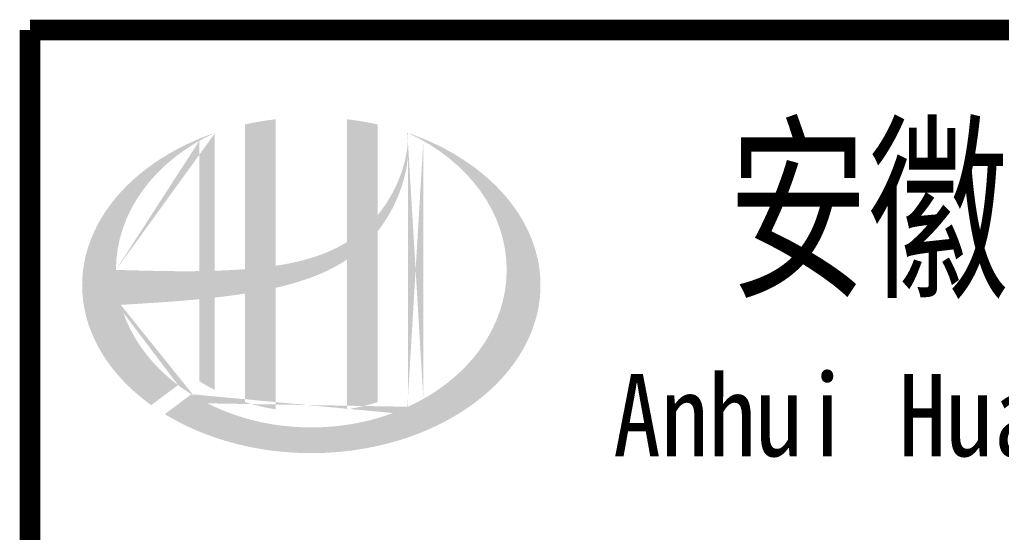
# Model space of a CAD drawing. Extents: x 5188914 to 7068445, y -542675 to 2032183.
# Drawn here: x 5234272 to 5237614, y -537386 to -535640 of the extents above; entities that cross this region are included whole.
import ezdxf
from ezdxf.enums import TextEntityAlignment as Align

# ---------------------------------------------------------------- set-up
doc = ezdxf.new("R2010")
doc.units = 0
doc.header["$LTSCALE"] = 1000
doc.header["$MEASUREMENT"] = 0
doc.layers.get('0').update_dxf_attribs({"linetype": 'CONTINUOUS'})
doc.styles.add('宋体', font='', dxfattribs={"width": 0.7})
doc.styles.get('宋体').set_extended_font_data('SimSun')

msp = doc.modelspace()

# ---------------------------------------------------------------- hatches: boundary and pattern name
h = msp.add_hatch(color=256)
edge = h.paths.add_edge_path()
edge.add_spline(control_points=[(5235143.7, -536553.3), (5235149.8, -536552), (5235155.9, -536550.5), (5235205, -536538.6), (5235247.6, -536525.7), (5235322.6, -536494.5), (5235355.5, -536477.6), (5235386.4, -536457)], knot_values=[61.629012, 61.629012, 61.629012, 61.629012, 63.330431, 63.330431, 75.353634, 75.353634, 85.398649, 85.398649, 85.398649, 85.398649], degree=3, periodic=0)
edge.add_line((5235386.4, -536457), (5235386.4, -536967.2))
edge.add_spline(control_points=[(5235386.4, -536967.2), (5235403.5, -536964.5), (5235420.6, -536961.1), (5235455.3, -536953.1), (5235473, -536948.2), (5235490.4, -536942.8)], knot_values=[4.908456, 4.908456, 4.908456, 4.908456, 4.992821, 4.992821, 5.083034, 5.083034, 5.083034, 5.083034], degree=3, periodic=0)
edge.add_line((5235490.4, -536942.8), (5235490.4, -536361.3))
edge.add_spline(control_points=[(5235490.4, -536361.3), (5235499, -536350.4), (5235507.2, -536339), (5235533.3, -536299.4), (5235549, -536269.4), (5235578.2, -536196.7), (5235589.4, -536152.9), (5235594.1, -536107.6), (5235594.3, -536106.3), (5235594.4, -536105)], knot_values=[97.991744, 97.991744, 97.991744, 97.991744, 101.64219, 101.64219, 110.337975, 110.337975, 121.934322, 121.934322, 122.270691, 122.270691, 122.270691, 122.270691], degree=3, periodic=0)
edge.add_line((5235594.4, -536105), (5235594.4, -536034.6))
edge.add_spline(control_points=[(5235594.4, -536034.6), (5235594.3, -536042.2), (5235593.9, -536049.9), (5235593.4, -536057.6)], knot_values=[126.194075, 126.194075, 126.194075, 126.194075, 128.396762, 128.396762, 128.396762, 128.396762], degree=3, periodic=0)
edge.add_spline(control_points=[(5235593.4, -536057.6), (5235592.9, -536063.8), (5235592.3, -536070), (5235591.5, -536076.2)], knot_values=[124.417049, 124.417049, 124.417049, 124.417049, 126.194075, 126.194075, 126.194075, 126.194075], degree=3, periodic=0)
edge.add_spline(control_points=[(5235591.5, -536076.2), (5235590.4, -536085.3), (5235588.9, -536094.5), (5235587.1, -536103.6)], knot_values=[121.80529, 121.80529, 121.80529, 121.80529, 124.417049, 124.417049, 124.417049, 124.417049], degree=3, periodic=0)
edge.add_spline(control_points=[(5235587.1, -536103.6), (5235584.7, -536115.7), (5235581.8, -536127.8), (5235578.3, -536139.8)], knot_values=[118.31574, 118.31574, 118.31574, 118.31574, 121.80529, 121.80529, 121.80529, 121.80529], degree=3, periodic=0)
edge.add_spline(control_points=[(5235578.3, -536139.8), (5235574.8, -536152), (5235570.7, -536164), (5235566.2, -536175.9)], knot_values=[114.795988, 114.795988, 114.795988, 114.795988, 118.31574, 118.31574, 118.31574, 118.31574], degree=3, periodic=0)
edge.add_spline(control_points=[(5235566.2, -536175.9), (5235561.7, -536187.5), (5235556.7, -536199.1), (5235551.3, -536210.4)], knot_values=[111.329641, 111.329641, 111.329641, 111.329641, 114.795988, 114.795988, 114.795988, 114.795988], degree=3, periodic=0)
edge.add_spline(control_points=[(5235551.3, -536210.4), (5235545.8, -536222), (5235539.8, -536233.3), (5235533.3, -536244.4)], knot_values=[107.79529, 107.79529, 107.79529, 107.79529, 111.329641, 111.329641, 111.329641, 111.329641], degree=3, periodic=0)
edge.add_spline(control_points=[(5235533.3, -536244.4), (5235527, -536255.2), (5235520.3, -536265.8), (5235513.2, -536276)], knot_values=[104.343579, 104.343579, 104.343579, 104.343579, 107.79529, 107.79529, 107.79529, 107.79529], degree=3, periodic=0)
edge.add_spline(control_points=[(5235513.2, -536276), (5235506, -536286.4), (5235498.3, -536296.5), (5235490.4, -536306.2)], knot_values=[100.8507, 100.8507, 100.8507, 100.8507, 104.343579, 104.343579, 104.343579, 104.343579], degree=3, periodic=0)
edge.add_line((5235490.4, -536306.2), (5235490.4, -535996.9))
edge.add_spline(control_points=[(5235490.4, -535996.9), (5235456.3, -535989.3), (5235421.5, -535983.5), (5235386.4, -535979.4)], knot_values=[4.423999, 4.423999, 4.423999, 4.423999, 4.558741, 4.558741, 4.558741, 4.558741], degree=3, periodic=0)
edge.add_line((5235386.4, -535979.4), (5235386.4, -536397.5))
edge.add_spline(control_points=[(5235386.4, -536397.5), (5235314.4, -536442), (5235230.2, -536465.3), (5235143.7, -536478.3)], knot_values=[63.246215, 63.246215, 63.246215, 63.246215, 87.689124, 87.689124, 87.689124, 87.689124], degree=3, periodic=0)
edge.add_line((5235143.7, -536478.3), (5235143.7, -535979.4))
edge.add_spline(control_points=[(5235143.7, -535979.4), (5235108.5, -535983.5), (5235073.8, -535989.3), (5235039.7, -535996.9)], knot_values=[4.866038, 4.866038, 4.866038, 4.866038, 5.000777, 5.000777, 5.000777, 5.000777], degree=3, periodic=0)
edge.add_line((5235039.7, -535996.9), (5235039.7, -536489.7))
edge.add_spline(control_points=[(5235039.7, -536489.7), (5235038, -536489.9), (5235003.1, -536492.5), (5234968.5, -536494.2), (5234935.7, -536495.3)], knot_values=[43.657356, 43.657356, 43.657356, 43.657356, 44.134253, 53.497092, 53.497092, 53.497092, 53.497092], degree=3, periodic=0)
edge.add_line((5234935.7, -536495.3), (5234935.7, -536026.1))
edge.add_spline(control_points=[(5234935.7, -536026.1), (5234918.7, -536032), (5234901.9, -536038.3), (5234885.5, -536045)], knot_values=[5.14157, 5.14157, 5.14157, 5.14157, 5.212921, 5.212921, 5.212921, 5.212921], degree=3, periodic=0)
edge.add_spline(control_points=[(5234885.5, -536045), (5234878.6, -536047.9), (5234871.8, -536050.8), (5234839.5, -536064.9), (5234815, -536077.2), (5234791.5, -536090.4)], knot_values=[5.212921, 5.212921, 5.212921, 5.212921, 5.24296, 5.24296, 5.355623, 5.355623, 5.355623, 5.355623], degree=3, periodic=0)
edge.add_spline(control_points=[(5234791.5, -536090.4), (5234776.6, -536098.8), (5234762.2, -536107.5), (5234748.2, -536116.6)], knot_values=[5.355623, 5.355623, 5.355623, 5.355623, 5.426974, 5.426974, 5.426974, 5.426974], degree=3, periodic=0)
edge.add_spline(control_points=[(5234748.2, -536116.6), (5234740.8, -536121.4), (5234733.5, -536126.3), (5234720, -536135.8), (5234713.8, -536140.4), (5234707.6, -536145)], knot_values=[5.426974, 5.426974, 5.426974, 5.426974, 5.464765, 5.464765, 5.498325, 5.498325, 5.498325, 5.498325], degree=3, periodic=0)
edge.add_spline(control_points=[(5234707.6, -536145), (5234681.6, -536164.5), (5234657.5, -536185.4), (5234635.6, -536207.4)], knot_values=[5.498325, 5.498325, 5.498325, 5.498325, 5.641027, 5.641027, 5.641027, 5.641027], degree=3, periodic=0)
edge.add_spline(control_points=[(5234635.6, -536207.4), (5234628.6, -536214.4), (5234621.9, -536221.5), (5234601.4, -536244.1), (5234588.5, -536259.9), (5234576.7, -536276.1)], knot_values=[5.641027, 5.641027, 5.641027, 5.641027, 5.686569, 5.686569, 5.783729, 5.783729, 5.783729, 5.783729], degree=3, periodic=0)
edge.add_spline(control_points=[(5234576.7, -536276.1), (5234561.6, -536296.9), (5234548.3, -536318.3), (5234535.2, -536343.2), (5234533.6, -536346.4), (5234532, -536349.6)], knot_values=[5.783729, 5.783729, 5.783729, 5.783729, 5.908374, 5.908374, 5.92643, 5.92643, 5.92643, 5.92643], degree=3, periodic=0)
edge.add_spline(control_points=[(5234532, -536349.6), (5234519.5, -536374.7), (5234509.5, -536400.3), (5234502, -536426.3)], knot_values=[5.92643, 5.92643, 5.92643, 5.92643, 6.069132, 6.069132, 6.069132, 6.069132], degree=3, periodic=0)
edge.add_spline(control_points=[(5234502, -536426.3), (5234498.8, -536437.4), (5234496, -536448.5), (5234490.6, -536474.7), (5234488.4, -536489.7), (5234486.9, -536504.8)], knot_values=[6.069132, 6.069132, 6.069132, 6.069132, 6.130179, 6.130179, 6.211834, 6.211834, 6.211834, 6.211834], degree=3, periodic=0)
edge.add_spline(control_points=[(5234486.9, -536504.8), (5234485.7, -536518), (5234485, -536531.2), (5234485, -536544.4)], knot_values=[6.211834, 6.211834, 6.211834, 6.211834, 6.283185, 6.283185, 6.283185, 6.283185], degree=3, periodic=0)
edge.add_spline(control_points=[(5234485, -536544.4), (5234485, -536553.7), (5234485.4, -536563), (5234486, -536572.4)], knot_values=[6.283185, 6.283185, 6.283185, 6.283185, 6.333655, 6.333655, 6.333655, 6.333655], degree=3, periodic=0)
edge.add_spline(control_points=[(5234486, -536572.4), (5234487.2, -536591), (5234489.8, -536609.6), (5234493.5, -536628.1)], knot_values=[6.333655, 6.333655, 6.333655, 6.333655, 6.434594, 6.434594, 6.434594, 6.434594], degree=3, periodic=0)
edge.add_spline(control_points=[(5234493.5, -536628.1), (5234493.8, -536629.3), (5234494, -536630.6), (5234498, -536649.1), (5234502.7, -536666.2), (5234508.6, -536683.3)], knot_values=[6.434594, 6.434594, 6.434594, 6.434594, 6.441278, 6.441278, 6.535532, 6.535532, 6.535532, 6.535532], degree=3, periodic=0)
edge.add_spline(control_points=[(5234508.6, -536683.3), (5234514.8, -536701.5), (5234522.4, -536719.5), (5234531.1, -536737.3)], knot_values=[6.535532, 6.535532, 6.535532, 6.535532, 6.636471, 6.636471, 6.636471, 6.636471], degree=3, periodic=0)
edge.add_spline(control_points=[(5234531.1, -536737.3), (5234533.3, -536741.8), (5234535.6, -536746.3), (5234544.9, -536763.9), (5234552.6, -536776.9), (5234561, -536789.8)], knot_values=[6.636471, 6.636471, 6.636471, 6.636471, 6.661894, 6.661894, 6.73741, 6.73741, 6.73741, 6.73741], degree=3, periodic=0)
edge.add_spline(control_points=[(5234561, -536789.8), (5234572.2, -536807), (5234584.5, -536823.8), (5234598.1, -536840.1)], knot_values=[6.73741, 6.73741, 6.73741, 6.73741, 6.838349, 6.838349, 6.838349, 6.838349], degree=3, periodic=0)
edge.add_spline(control_points=[(5234598.1, -536840.1), (5234604, -536847.3), (5234610.1, -536854.4), (5234624.7, -536870.3), (5234633.2, -536879.1), (5234642.1, -536887.8)], knot_values=[6.838349, 6.838349, 6.838349, 6.838349, 6.88251, 6.88251, 6.939288, 6.939288, 6.939288, 6.939288], degree=3, periodic=0)
edge.add_spline(control_points=[(5234642.1, -536887.8), (5234657.9, -536903.2), (5234674.7, -536918), (5234692.6, -536932.2)], knot_values=[6.939288, 6.939288, 6.939288, 6.939288, 7.040227, 7.040227, 7.040227, 7.040227], degree=3, periodic=0)
edge.add_spline(control_points=[(5234692.6, -536932.2), (5234701.6, -536939.3), (5234710.8, -536946.2), (5234720.2, -536953)], knot_values=[7.040227, 7.040227, 7.040227, 7.040227, 7.090696, 7.090696, 7.090696, 7.090696], degree=3, periodic=0)
edge.add_line((5234720.2, -536953), (5234811.4, -536884.6))
edge.add_ellipse((5235265, -536492.4), major_axis=(665, 0), ratio=0.806676, start_angle=192.819, end_angle=226.9853, ccw=False)
edge.add_spline(control_points=[(5234616.6, -536611.4), (5234640.6, -536609.9), (5234664.7, -536608.5), (5234753.4, -536602.9), (5234818.2, -536598.6), (5234883.7, -536592.3)], knot_values=[11.398263, 11.398263, 11.398263, 11.398263, 18.40729, 18.40729, 37.18094, 37.18094, 37.18094, 37.18094], degree=3, periodic=0)
edge.add_line((5234883.7, -536592.3), (5234883.7, -536871.4))
edge.add_spline(control_points=[(5234883.7, -536871.4), (5234887.3, -536873.6), (5234890.9, -536875.8), (5234907.8, -536886), (5234921.6, -536893.6), (5234935.7, -536900.7)], knot_values=[4.049945, 4.049945, 4.049945, 4.049945, 4.072021, 4.072021, 4.153257, 4.153257, 4.153257, 4.153257], degree=3, periodic=0)
edge.add_line((5234935.7, -536900.7), (5234935.7, -536586.8))
edge.add_spline(control_points=[(5234935.7, -536586.8), (5234967.9, -536583.2), (5235000.3, -536578.9), (5235035.1, -536573.6), (5235037.4, -536573.2), (5235039.7, -536572.8)], knot_values=[42.135009, 42.135009, 42.135009, 42.135009, 51.307228, 51.307228, 51.948574, 51.948574, 51.948574, 51.948574], degree=3, periodic=0)
edge.add_line((5235039.7, -536572.8), (5235039.7, -536942.8))
edge.add_spline(control_points=[(5235039.7, -536942.8), (5235073.3, -536953.3), (5235108.2, -536961.5), (5235143.7, -536967.2)], knot_values=[4.34174, 4.34174, 4.34174, 4.34174, 4.516316, 4.516316, 4.516316, 4.516316], degree=3, periodic=0)
edge.add_line((5235143.7, -536967.2), (5235143.7, -536553.3))
edge = h.paths.add_edge_path(flags=16)
edge.add_ellipse((5235265, -536492.4), major_axis=(665, 0), ratio=0.806676, start_angle=124.9875, end_angle=179.999, ccw=False)
edge.add_line((5234883.7, -536052.8), (5234883.7, -536496.5))
edge.add_spline(control_points=[(5234883.7, -536496.5), (5234788.4, -536497.8), (5234694.4, -536494.7), (5234600, -536492.4)], knot_values=[11.27373, 11.27373, 11.27373, 11.27373, 38.687513, 38.687513, 38.687513, 38.687513], degree=3, periodic=0)
edge = h.paths.add_edge_path()
edge.add_spline(control_points=[(5234766.2, -536983.5), (5234797.3, -537002.5), (5234830.4, -537019.8), (5234915, -537057), (5234968.3, -537074.8), (5235079, -537101.4), (5235136.5, -537110.1), (5235252.6, -537117.9), (5235311.3, -537117), (5235426.9, -537105.5), (5235483.7, -537095), (5235592.8, -537064.9), (5235644.9, -537045.4), (5235741.8, -536998.5), (5235786.6, -536971.1), (5235866.5, -536910.2), (5235901.7, -536876.6), (5235961, -536805.2), (5235985.2, -536767.3), (5236021.5, -536689.2), (5236033.8, -536648.9), (5236046.4, -536567.7), (5236046.7, -536526.8), (5236035.2, -536445.3), (5236023.4, -536404.8), (5235987.8, -536326), (5235964, -536287.8), (5235905.2, -536215.7), (5235870.1, -536181.7), (5235790.3, -536120.1), (5235745.6, -536092.4), (5235664.4, -536052.6), (5235630, -536038.4), (5235594.4, -536026.1)], knot_values=[0.886421, 0.886421, 0.886421, 0.886421, 1.040557, 1.040557, 1.261172, 1.261172, 1.481788, 1.481788, 1.702404, 1.702404, 1.92302, 1.92302, 2.143636, 2.143636, 2.364252, 2.364252, 2.584868, 2.584868, 2.805484, 2.805484, 3.026099, 3.026099, 3.246715, 3.246715, 3.46852, 3.46852, 3.690325, 3.690325, 3.91213, 3.91213, 4.133935, 4.133935, 4.283209, 4.283209, 4.283209, 4.283209], degree=3, periodic=0)
edge.add_line((5235594.4, -536026.1), (5235594.4, -536026.2))
edge.add_spline(control_points=[(5235594.4, -536026.3), (5235594.4, -536029.1), (5235594.4, -536031.8), (5235594.4, -536034.6)], knot_values=[128.396762, 128.396762, 128.396762, 128.396762, 129.192193, 129.192193, 129.192193, 129.192193], degree=3, periodic=0)
edge.add_line((5235594.4, -536034.6), (5235594.4, -536958.4))
edge.add_ellipse((5235265, -536492.4), major_axis=(665, 0), ratio=0.806676, start_angle=232.1054, end_angle=299.6833, ccw=False)
edge.add_line((5234856.6, -536915.7), (5234766.2, -536983.5))
edge = h.paths.add_edge_path(flags=16)
edge.add_ellipse((5235265, -536492.4), major_axis=(665, 0), ratio=0.806676, start_angle=304.9875, end_angle=415.0121, ccw=False)
edge.add_line((5235646.4, -536931.9), (5235646.4, -536052.8))

# ---------------------------------------------------------------- linework, layer by layer
at = {"const_width": 70}
for points in [[(5252307.2, -535675), (5234307.2, -535675)], [(5234307.2, -535675), (5234307.2, -541675)]]:
    msp.add_lwpolyline(points, dxfattribs=at)

# ---------------------------------------------------------------- texts
at = {"style": '宋体'}
for s, height, width, p in [('安徽华东化工医药工程有限责任公司', 500, 0.7, (5240502.1, -536275)), ('Anhui Huadong Chemical & Medical Engineering Co.,Ltd', 280, 0.85, (5240502.1, -537025))]:
    msp.add_text(s, height=height, dxfattribs=dict(at, width=width)).set_placement(p, align=Align.MIDDLE)

doc.saveas('drawing.dxf')
